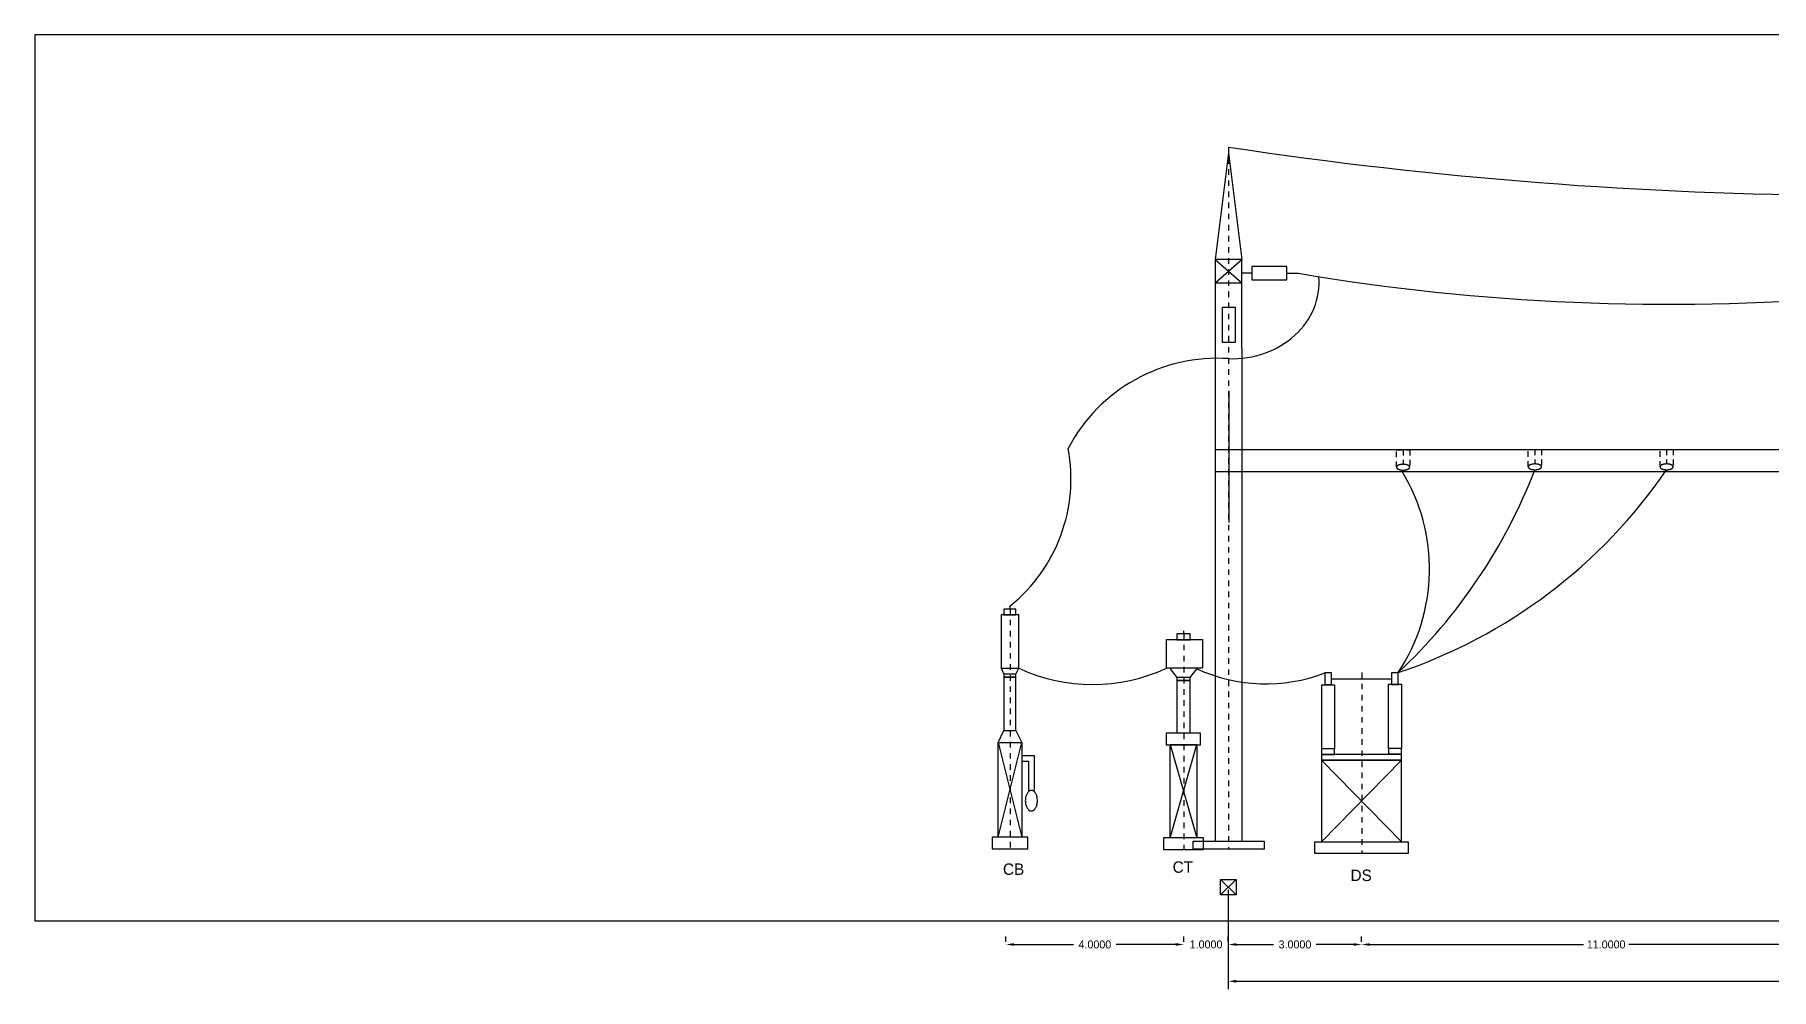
# Model space of a CAD drawing. Extents: x -47.7 to 30.4, y 1.5 to 22.9.
# Drawn here: x -47.67 to -8.61, y 1.47 to 22.94 of the extents above; entities that cross this region are included whole.
import ezdxf

# ---------------------------------------------------------------- set-up
doc = ezdxf.new("R2010")
doc.units = 0
doc.header["$MEASUREMENT"] = 0
doc.linetypes.add('HIDDEN2', pattern=[0.1875, 0.125, -0.0625])
doc.linetypes.add('PUTUS', pattern=[0.25, 0.125, -0.125])
doc.layers.get('0').update_dxf_attribs({"linetype": 'CONTINUOUS'})
doc.layers.get('Defpoints').update_dxf_attribs({"linetype": 'CONTINUOUS'})
doc.dimstyles.get("Standard").update_dxf_attribs({"dimtxt": 0.18, "dimasz": 0.18, "dimexe": 0.18, "dimexo": 0.0625, "dimgap": 0.09, "dimtad": 0, "dimtih": 1, "dimtoh": 1, "dimdec": 4, "dimzin": 0, "dimdsep": 46, "dimtxsty": 'Standard', "dimcen": 0.09, "dimadec": 0, "dimazin": 0, "dimtfac": 1, "dimtdec": 4, "dimtofl": 0, "dimtmove": 0, "dimatfit": 3, "dimfxl": 1, "dimtolj": 1, "dimtzin": 0, "dimarcsym": 0})

# ---------------------------------------------------------------- blocks, each defined once
blk = doc.blocks.new('*D5')
at = {"color": 0, "lineweight": -2, "transparency": 16777216}
for p, q in [((-20.826, 3.704), (-20.826, 1.467)), ((7.174, 3.704), (7.174, 1.467)), ((-20.646, 1.647), (-7.396, 1.647)), ((6.994, 1.647), (-6.256, 1.647))]:
    blk.add_line(p, q, dxfattribs=at)
at = {"color": 0, "transparency": 16777216}
for points in [[(-20.646, 1.677), (-20.646, 1.617), (-20.826, 1.647)], [(6.994, 1.677), (6.994, 1.617), (7.174, 1.647)]]:
    blk.add_solid(points, dxfattribs=at)
at = {"layer": 'Defpoints', "color": 0, "transparency": 16777216}
for p in [(-20.826, 3.767), (7.174, 3.767), (7.174, 1.647)]:
    blk.add_point(p, dxfattribs=at)
at = {"color": 0, "transparency": 16777216, "insert": (-6.826, 1.647), "char_height": 0.18, "attachment_point": 5}
blk.add_mtext('\\A1;28.0000', dxfattribs=at)
blk = doc.blocks.new('*D24')
at = {"color": 0, "lineweight": -2, "transparency": 16777216}
for p, q in [((-22.006, 2.475), (-22.186, 2.475)), ((-21.826, 2.538), (-21.826, 2.655)), ((-20.826, 2.538), (-20.826, 2.655)), ((-20.646, 2.475), (-20.466, 2.475))]:
    blk.add_line(p, q, dxfattribs=at)
at = {"color": 0, "transparency": 16777216}
for points in [[(-22.006, 2.505), (-22.006, 2.445), (-21.826, 2.475)], [(-20.646, 2.505), (-20.646, 2.445), (-20.826, 2.475)]]:
    blk.add_solid(points, dxfattribs=at)
at = {"layer": 'Defpoints', "color": 0, "transparency": 16777216}
for p in [(-21.826, 2.475), (-21.826, 2.475), (-20.826, 2.475)]:
    blk.add_point(p, dxfattribs=at)
at = {"color": 0, "transparency": 16777216, "insert": (-21.326, 2.475), "char_height": 0.18, "attachment_point": 5}
blk.add_mtext('\\A1;1.0000', dxfattribs=at)
blk = doc.blocks.new('*D25')
at = {"color": 0, "lineweight": -2, "transparency": 16777216}
for p, q in [((-25.826, 2.538), (-25.826, 2.655)), ((-25.646, 2.475), (-24.306, 2.475)), ((-22.006, 2.475), (-23.346, 2.475)), ((-21.826, 2.538), (-21.826, 2.655))]:
    blk.add_line(p, q, dxfattribs=at)
at = {"color": 0, "transparency": 16777216}
for points in [[(-25.646, 2.505), (-25.646, 2.445), (-25.826, 2.475)], [(-22.006, 2.505), (-22.006, 2.445), (-21.826, 2.475)]]:
    blk.add_solid(points, dxfattribs=at)
at = {"layer": 'Defpoints', "color": 0, "transparency": 16777216}
for p in [(-25.826, 2.475), (-25.826, 2.475), (-21.826, 2.475)]:
    blk.add_point(p, dxfattribs=at)
at = {"color": 0, "transparency": 16777216, "insert": (-23.826, 2.475), "char_height": 0.18, "attachment_point": 5}
blk.add_mtext('\\A1;4.0000', dxfattribs=at)
blk = doc.blocks.new('*D33')
at = {"color": 0, "lineweight": -2, "transparency": 16777216}
for p, q in [((-17.826, 2.538), (-17.826, 2.655)), ((-17.646, 2.475), (-12.836, 2.475)), ((-7.006, 2.475), (-11.816, 2.475)), ((-6.826, 2.538), (-6.826, 2.655))]:
    blk.add_line(p, q, dxfattribs=at)
at = {"color": 0, "transparency": 16777216}
for points in [[(-17.646, 2.505), (-17.646, 2.445), (-17.826, 2.475)], [(-7.006, 2.505), (-7.006, 2.445), (-6.826, 2.475)]]:
    blk.add_solid(points, dxfattribs=at)
at = {"layer": 'Defpoints', "color": 0, "transparency": 16777216}
for p in [(-17.826, 2.475), (-17.826, 2.475), (-6.826, 2.475)]:
    blk.add_point(p, dxfattribs=at)
at = {"color": 0, "transparency": 16777216, "insert": (-12.326, 2.475), "char_height": 0.18, "attachment_point": 5}
blk.add_mtext('\\A1;11.0000', dxfattribs=at)
blk = doc.blocks.new('*D34')
at = {"color": 0, "lineweight": -2, "transparency": 16777216}
for p, q in [((-20.826, 2.538), (-20.826, 2.655)), ((-20.646, 2.475), (-19.806, 2.475)), ((-18.006, 2.475), (-18.846, 2.475)), ((-17.826, 2.538), (-17.826, 2.655))]:
    blk.add_line(p, q, dxfattribs=at)
at = {"color": 0, "transparency": 16777216}
for points in [[(-20.646, 2.505), (-20.646, 2.445), (-20.826, 2.475)], [(-18.006, 2.505), (-18.006, 2.445), (-17.826, 2.475)]]:
    blk.add_solid(points, dxfattribs=at)
at = {"layer": 'Defpoints', "color": 0, "transparency": 16777216}
for p in [(-20.826, 2.475), (-20.826, 2.475), (-17.826, 2.475)]:
    blk.add_point(p, dxfattribs=at)
at = {"color": 0, "transparency": 16777216, "insert": (-19.326, 2.475), "char_height": 0.18, "attachment_point": 5}
blk.add_mtext('\\A1;3.0000', dxfattribs=at)

msp = doc.modelspace()

# ---------------------------------------------------------------- linework, layer by layer
at = {"linetype": 'Continuous'}
for p, q in [((-47.67067, 22.9415), (-47.67067, 3.00699)), ((30.44455, 22.9415), (-47.67067, 22.9415)), ((-22.22297, 7.23004), (-22.22297, 6.96974)), ((-21.44793, 7.23004), (-22.22297, 7.23004)), ((-21.44793, 6.96974), (-21.44793, 7.23004)), ((-22.22297, 6.96974), (-21.44793, 6.96974)), ((-18.43508, 6.87379), (-18.72559, 6.87379)), ((-18.72559, 6.87379), (-18.72559, 6.74922)), ((-18.72559, 6.74922), (-18.43508, 6.74922)), ((-18.43508, 6.74922), (-18.43508, 6.87379)), ((-16.93243, 6.88583), (-17.22294, 6.88583)), ((-17.22294, 6.88583), (-17.22294, 6.76126)), ((-17.22294, 6.76126), (-16.93243, 6.76126)), ((-16.93243, 6.76126), (-16.93243, 6.88583)), ((-47.67067, 3.00699), (30.44455, 3.00699))]:
    msp.add_line(p, q, dxfattribs=at)
at = {"linetype": 'PUTUS'}
for p, q in [((-20.81874, 20.4146), (-20.81874, 4.62233)), ((-25.7348, 10.03083), (-25.7348, 4.62581)), ((-21.82551, 9.46859), (-21.82551, 4.60972)), ((-17.82551, 8.59086), (-17.82551, 4.51881))]:
    msp.add_line(p, q, dxfattribs=at)
at = {"color": 7}
for p, q in [((-20.81874, 20.28516), (-21.11873, 17.88446)), ((-20.81874, 20.28516), (-20.51875, 17.88446)), ((-20.29492, 17.57366), (-20.51875, 17.57366)), ((-19.50854, 17.57366), (-19.24989, 17.57366)), ((-21.11873, 15.89374), (-21.11873, 4.79708)), ((-21.11873, 15.89374), (-21.11873, 4.79708)), ((-20.51875, 15.89374), (-20.51875, 4.79708)), ((-20.51875, 15.89374), (-20.51875, 4.79708))]:
    msp.add_line(p, q, dxfattribs=at)
for p, q in [((-21.11873, 17.88446), (-21.11873, 17.36021)), ((-20.51875, 17.88446), (-21.11873, 17.88446)), ((-21.11873, 17.88446), (-20.51875, 17.36021)), ((-21.11873, 17.36021), (-20.51875, 17.88446)), ((-20.51875, 17.36021), (-20.51875, 17.88446)), ((-21.11873, 17.36021), (-21.11873, 15.89374)), ((-21.11873, 17.36021), (-20.51875, 17.36021)), ((-20.51875, 15.89374), (-20.51875, 17.36021)), ((-21.12986, 13.60866), (7.46892, 13.60866)), ((-21.12986, 13.11777), (7.46892, 13.11777)), ((-25.87079, 10.08766), (-25.87079, 10.08766)), ((-25.87079, 10.08766), (-25.87079, 10.08766)), ((-25.87079, 10.08766), (-25.87079, 10.08766)), ((-25.87079, 10.08766), (-25.87079, 10.08766)), ((-25.87079, 10.02103), (-25.87079, 9.88776)), ((-25.60388, 10.02103), (-25.87079, 10.02103)), ((-25.87079, 9.88776), (-25.60388, 9.88776)), ((-25.73734, 10.08766), (-25.73734, 10.02103)), ((-25.60388, 9.88776), (-25.60388, 10.02103)), ((-21.97966, 9.46209), (-21.97966, 9.33103)), ((-21.67967, 9.46209), (-21.97966, 9.46209)), ((-21.82967, 9.52763), (-21.82967, 9.46209)), ((-21.67967, 9.33103), (-21.67967, 9.46209)), ((-21.97966, 9.33103), (-21.67967, 9.33103)), ((-25.93752, 8.68833), (-25.87079, 8.55506)), ((-25.60388, 8.55506), (-25.53715, 8.68833)), ((-22.12965, 8.67572), (-21.97966, 8.47912)), ((-21.67967, 8.47912), (-21.52968, 8.67572)), ((-25.87079, 8.55506), (-25.87079, 8.48842)), ((-25.60388, 8.55506), (-25.87079, 8.55506)), ((-25.87079, 8.48842), (-25.60388, 8.48842)), ((-25.60388, 8.48842), (-25.60388, 8.55506)), ((-21.97966, 8.47912), (-21.97966, 8.41359)), ((-21.67967, 8.47912), (-21.97966, 8.47912)), ((-21.97966, 8.41359), (-21.67967, 8.41359)), ((-21.67967, 8.41359), (-21.67967, 8.47912)), ((-18.65666, 8.58374), (-18.65666, 8.32161)), ((-18.50667, 8.58374), (-18.65666, 8.58374)), ((-18.65666, 8.32161), (-18.50667, 8.32161)), ((-18.50667, 8.32161), (-18.50667, 8.58374)), ((-18.50667, 8.45267), (-17.15672, 8.45267)), ((-17.15672, 8.58374), (-17.15672, 8.32161)), ((-17.00673, 8.58374), (-17.15672, 8.58374)), ((-17.15672, 8.32161), (-17.00673, 8.32161)), ((-17.00673, 8.32161), (-17.00673, 8.58374)), ((-26.00425, 7.02245), (-25.87079, 7.28899)), ((-25.60388, 7.28899), (-25.47043, 7.02245)), ((-18.73166, 6.74886), (-18.73166, 6.61779)), ((-16.93173, 6.74886), (-18.73166, 6.74886)), ((-16.93173, 6.61779), (-16.93173, 6.74886)), ((-18.73166, 6.61779), (-16.93173, 6.61779)), ((-20.99933, 3.59276), (-20.6517, 3.94039)), ((-20.99933, 3.94039), (-20.6517, 3.59276))]:
    msp.add_line(p, q)
at = {"color": 131}
for p, q in [((-19.50854, 17.72606), (-20.29492, 17.72606)), ((-20.29492, 17.72606), (-20.29492, 17.42608)), ((-19.50854, 17.42608), (-19.50854, 17.72606)), ((-20.29492, 17.42608), (-19.50854, 17.42608)), ((-20.9607, 16.80859), (-20.9607, 16.02221)), ((-20.66072, 16.80859), (-20.9607, 16.80859)), ((-20.66072, 16.02221), (-20.66072, 16.80859)), ((-20.9607, 16.02221), (-20.66072, 16.02221))]:
    msp.add_line(p, q, dxfattribs=at)
at = {"color": 131, "linetype": 'HIDDEN2'}
for p, q in [((-20.81071, 14.92903), (-20.81071, 14.73486)), ((-17.04112, 13.60055), (-16.74484, 13.60055)), ((-17.04112, 13.21221), (-17.04112, 13.60055)), ((-16.89298, 13.60055), (-16.89298, 13.27694)), ((-16.74484, 13.60055), (-16.74484, 13.21221)), ((-14.07828, 13.22017), (-14.07828, 13.6085)), ((-14.07828, 13.6085), (-13.782, 13.6085)), ((-13.93014, 13.6085), (-13.93014, 13.28489)), ((-13.782, 13.6085), (-13.782, 13.22017)), ((-11.11545, 13.6085), (-10.81916, 13.6085)), ((-11.11545, 13.22017), (-11.11545, 13.6085)), ((-10.96731, 13.6085), (-10.96731, 13.28489)), ((-10.81916, 13.6085), (-10.81916, 13.22017))]:
    msp.add_line(p, q, dxfattribs=at)
at = {"color": 33, "linetype": 'Continuous'}
msp.add_line((-20.81071, 14.81694), (-20.81071, 11.96916), dxfattribs=at)
at = {"color": 247}
for p, q in [((-25.93752, 9.88776), (-25.93752, 8.68833)), ((-25.53715, 9.88776), (-25.93752, 9.88776)), ((-25.53715, 8.68833), (-25.53715, 9.88776)), ((-22.21669, 8.69028), (-22.21669, 9.3375)), ((-22.21669, 9.3375), (-21.40191, 9.3375)), ((-21.40191, 9.3375), (-21.40191, 8.69028)), ((-25.93752, 8.68833), (-25.53715, 8.68833)), ((-21.40191, 8.69028), (-22.21669, 8.69028)), ((-25.87079, 8.48842), (-25.87079, 7.28899)), ((-25.60388, 8.48842), (-25.87079, 8.48842)), ((-25.60388, 7.28899), (-25.60388, 8.48842)), ((-21.97966, 8.41359), (-21.97966, 7.23402)), ((-21.67967, 8.41359), (-21.97966, 8.41359)), ((-21.67967, 7.23402), (-21.67967, 8.41359)), ((-25.87079, 7.28899), (-25.60388, 7.28899)), ((-25.87079, 7.28899), (-25.60388, 7.28899)), ((-21.97966, 7.23402), (-21.67967, 7.23402)), ((-21.97966, 7.23402), (-21.67967, 7.23402)), ((-21.97966, 7.23402), (-21.67967, 7.23402)), ((-25.4523, 6.72958), (-25.18869, 6.72958)), ((-25.18869, 6.72958), (-25.18869, 5.93983)), ((-25.4523, 6.59796), (-25.3205, 6.59796)), ((-25.3205, 6.59796), (-25.3205, 5.93983))]:
    msp.add_line(p, q, dxfattribs=at)
at = {"color": 247, "linetype": 'Continuous'}
for p, q in [((-18.72503, 6.87415), (-18.72503, 8.31868)), ((-18.72503, 8.31868), (-18.43553, 8.31868)), ((-18.43553, 8.31868), (-18.43553, 6.87415)), ((-17.22238, 6.88619), (-17.22238, 8.33072)), ((-17.22238, 8.33072), (-16.93288, 8.33072)), ((-16.93288, 8.33072), (-16.93288, 6.88619)), ((-18.43553, 6.87415), (-18.72503, 6.87415)), ((-16.93288, 6.88619), (-17.22238, 6.88619))]:
    msp.add_line(p, q, dxfattribs=at)
at = {"color": 15}
for p, q in [((-26.00425, 4.89012), (-25.47043, 7.02245)), ((-26.00425, 7.02245), (-25.47043, 4.89012)), ((-26.00425, 4.89012), (-26.00425, 7.02245)), ((-26.00425, 7.02245), (-25.47043, 7.02245)), ((-25.47043, 7.02245), (-25.47043, 4.89012)), ((-22.12965, 6.9719), (-21.52968, 4.87489)), ((-22.12965, 4.87489), (-21.52968, 6.9719)), ((-22.12965, 4.87489), (-22.12965, 6.9719)), ((-22.12965, 6.9719), (-21.52968, 6.9719)), ((-21.52968, 6.9719), (-21.52968, 4.87489)), ((-18.73166, 6.61779), (-18.73166, 4.78291)), ((-16.93173, 6.61779), (-18.73166, 6.61779)), ((-18.73166, 6.61779), (-16.93173, 4.78291)), ((-18.73166, 4.78291), (-16.93173, 6.61779)), ((-16.93173, 4.78291), (-16.93173, 6.61779)), ((-26.1377, 4.89012), (-26.1377, 4.62358)), ((-25.33697, 4.89012), (-26.1377, 4.89012)), ((-25.47043, 4.89012), (-26.00425, 4.89012)), ((-25.33697, 4.62358), (-25.33697, 4.89012)), ((-22.27965, 4.87489), (-22.27965, 4.61277)), ((-21.37968, 4.87489), (-22.27965, 4.87489)), ((-21.52968, 4.87489), (-22.12965, 4.87489)), ((-21.61871, 4.62233), (-21.61871, 4.79708)), ((-21.61871, 4.79708), (-20.01877, 4.79708)), ((-21.61871, 4.62233), (-21.61871, 4.79708)), ((-21.61871, 4.79708), (-20.01877, 4.79708)), ((-21.37968, 4.61277), (-21.37968, 4.87489)), ((-20.01877, 4.79708), (-20.01877, 4.62233)), ((-20.01877, 4.79708), (-20.01877, 4.62233)), ((-18.88165, 4.52079), (-18.88165, 4.78291)), ((-18.88165, 4.78291), (-16.78174, 4.78291)), ((-18.73166, 4.78291), (-16.93173, 4.78291)), ((-16.78174, 4.78291), (-16.78174, 4.52079)), ((-26.1377, 4.62358), (-25.33697, 4.62358)), ((-22.27965, 4.61277), (-21.37968, 4.61277)), ((-20.01877, 4.62233), (-21.61871, 4.62233)), ((-20.01877, 4.62233), (-21.61871, 4.62233)), ((-16.78174, 4.52079), (-18.88165, 4.52079))]:
    msp.add_line(p, q, dxfattribs=at)
msp.add_lwpolyline([(-20.99933, 3.59276), (-20.99933, 3.94039), (-20.6517, 3.94039), (-20.6517, 3.59276)], close=True)
at = {"color": 33}
for centre, radius, start, end in [((-6.37781, 115.85114), 96.52291, 261.3955922, 278.0746288), ((-10.90493, 67.26042), 50.38266, 260.466081, 274.63777), ((-21.06578, 11.86189), 3.8012, 86.15237, 152.219682), ((-28.03401, 12.94953), 3.66947, 308.747337, 10.743461), ((-20.79182, 19.87664), 11.9036, 288.540745, 325.623011), ((-25.41318, 17.57605), 12.30455, 313.094111, 338.944888), ((-20.49944, 10.92394), 4.20027, 326.257684, 31.436393), ((-23.87904, 12.2955), 3.97002, 245.313158, 294.754275), ((-19.98394, 12.0414), 3.70366, 245.332424, 291.000143)]:
    msp.add_arc(centre, radius, start, end, dxfattribs=at)
at = {"color": 33, "linetype": 'Continuous'}
msp.add_ellipse((-20.73742, 17.36021), major_axis=(-1.95343, 0), ratio=0.87378976, start_param=1.53326909, end_param=3.22274581, dxfattribs=at)
at = {"color": 131, "linetype": 'HIDDEN2'}
for centre, major_axis, start_param, end_param in [((-13.93014, 13.02675), (-0.29543, 0), -1.57079633, -1.36657676), ((-13.93014, 13.02675), (-0.29543, 0), 4.50816941, 4.71238898), ((-10.96731, 13.02675), (-0.29543, 0), -1.57079633, -1.36657676), ((-10.96731, 13.02675), (-0.29543, 0), 4.50816941, 4.71238898), ((-17.00179, 13.21221), (0.03933, 0), 2.44975684, 3.14159265), ((-17.00179, 13.21221), (-0.03933, 0), 0, 0.69183581), ((-16.95016, 13.17484), (0.10638, 0), 2.03444394, 2.44975684), ((-16.95016, 13.24959), (-0.10638, 0), 0.69183581, 1.10714872), ((-16.91569, 13.1146), (0.18346, 0), 1.7750159, 2.03444394), ((-16.91569, 13.30983), (-0.18346, 0), 1.10714872, 1.36657676), ((-16.89298, 13.0188), (-0.29543, 0), -1.57079633, -1.36657676), ((-16.89298, 13.40563), (0.29543, 0), 4.50816941, 4.71238898), ((-16.89298, 13.0188), (-0.29543, 0), 4.50816941, 4.71238898), ((-16.89298, 13.40563), (-0.29543, 0), 1.57079633, 1.7750159), ((-16.87027, 13.1146), (0.18346, 0), 1.10714872, 1.36657676), ((-16.87027, 13.30983), (-0.18346, 0), 1.7750159, 2.03444394), ((-16.8358, 13.17484), (0.10638, 0), 0.69183581, 1.10714872), ((-16.8358, 13.24959), (0.10638, 0), -1.10714872, -0.69183581), ((-16.78417, 13.21221), (0.03933, 0), 0, 0.69183581), ((-16.78417, 13.21221), (0.03933, 0), -0.69183581, 0), ((-14.03895, 13.22017), (0.03933, 0), 2.44975684, 3.14159265), ((-14.03895, 13.22017), (-0.03933, 0), 0, 0.69183581), ((-13.98732, 13.18279), (0.10638, 0), 2.03444394, 2.44975684), ((-13.98732, 13.25754), (-0.10638, 0), 0.69183581, 1.10714872), ((-13.95285, 13.12255), (0.18346, 0), 1.7750159, 2.03444394), ((-13.95285, 13.31778), (-0.18346, 0), 1.10714872, 1.36657676), ((-13.93014, 13.41358), (0.29543, 0), 4.50816941, 4.71238898), ((-13.93014, 13.41358), (-0.29543, 0), 1.57079633, 1.7750159), ((-13.90744, 13.12255), (0.18346, 0), 1.10714872, 1.36657676), ((-13.90744, 13.31778), (-0.18346, 0), 1.7750159, 2.03444394), ((-13.87297, 13.18279), (0.10638, 0), 0.69183581, 1.10714872), ((-13.87297, 13.25754), (0.10638, 0), -1.10714872, -0.69183581), ((-13.82133, 13.22017), (0.03933, 0), 0, 0.69183581), ((-13.82133, 13.22017), (0.03933, 0), -0.69183581, 0), ((-11.07612, 13.22017), (0.03933, 0), 2.44975684, 3.14159265), ((-11.07612, 13.22017), (-0.03933, 0), 0, 0.69183581), ((-11.02448, 13.18279), (0.10638, 0), 2.03444394, 2.44975684), ((-11.02448, 13.25754), (-0.10638, 0), 0.69183581, 1.10714872), ((-10.99001, 13.12255), (0.18346, 0), 1.7750159, 2.03444394), ((-10.99001, 13.31778), (-0.18346, 0), 1.10714872, 1.36657676), ((-10.96731, 13.41358), (0.29543, 0), 4.50816941, 4.71238898), ((-10.96731, 13.41358), (-0.29543, 0), 1.57079633, 1.7750159), ((-10.9446, 13.12255), (0.18346, 0), 1.10714872, 1.36657676), ((-10.9446, 13.31778), (-0.18346, 0), 1.7750159, 2.03444394), ((-10.91013, 13.18279), (0.10638, 0), 0.69183581, 1.10714872), ((-10.91013, 13.25754), (0.10638, 0), -1.10714872, -0.69183581), ((-10.8585, 13.22017), (0.03933, 0), 0, 0.69183581), ((-10.8585, 13.22017), (0.03933, 0), -0.69183581, 0)]:
    msp.add_ellipse(centre, major_axis=major_axis, ratio=0.8737898, start_param=start_param, end_param=end_param, dxfattribs=at)
for centre, major_axis, start_param, end_param in [((-25.1258, 5.7401), (-0.26097, 0), -0.5323032, -0.23930295), ((-25.20501, 5.7867), (-0.16903, 0), -0.95790532, -0.5323032), ((-25.25459, 5.8571), (0.08285, 0), 1.57079633, 2.18368733), ((-25.25459, 5.8571), (0.08285, 0), 0.95790532, 1.57079633), ((-25.30417, 5.7867), (0.16903, 0), 0.5323032, 0.95790532), ((-25.38339, 5.7401), (-0.26097, 0), 3.38089561, 3.67389586), ((-25.00015, 5.70949), (-0.3903, 0), -0.23930295, 0), ((-25.00015, 5.70949), (0.3903, 0), 3.14159265, 3.38089561), ((-25.1258, 5.67888), (0.26097, 0), 3.38089561, 3.67389586), ((-25.20501, 5.63228), (0.16903, 0), 3.67389586, 4.09949797), ((-25.25459, 5.56188), (0.08285, 0), 4.09949797, 4.71238898), ((-25.25459, 5.56188), (-0.08285, 0), 1.57079633, 2.18368734), ((-25.30417, 5.63228), (-0.16903, 0), 2.18368734, 2.60928945), ((-25.38339, 5.67888), (0.26097, 0), -0.5323032, -0.23930295), ((-25.50903, 5.70949), (0.3903, 0), 0, 0.23930295), ((-25.50903, 5.70949), (-0.3903, 0), 2.9022897, 3.14159265)]:
    msp.add_ellipse(centre, major_axis=major_axis, ratio=0.99861688, start_param=start_param, end_param=end_param)

# ---------------------------------------------------------------- texts
at = {"color": 3}
for s, p in [('CB', (-25.8934, 4.04047)), ('CT', (-22.07705, 4.08785)), ('DS', (-18.076, 3.90219))]:
    msp.add_text(s, height=0.257506, dxfattribs=at).set_placement(p)

# ---------------------------------------------------------------- dimensions: what is measured, and where the dimension line sits
at = {"color": 7}
for base, p1, p2, picture, middle in [((7.17449, 1.64734), (-20.82551, 3.76658), (7.17449, 3.76658), '*D5', (-6.82551, 1.64734)), ((-25.82551, 2.47521), (-21.82551, 2.47521), (-25.82551, 2.47521), '*D25', (-23.82551, 2.47521)), ((-21.82551, 2.47521), (-20.82551, 2.47521), (-21.82551, 2.47521), '*D24', (-21.32551, 2.47521)), ((-20.82551, 2.47521), (-17.82551, 2.47521), (-20.82551, 2.47521), '*D34', (-19.32551, 2.47521)), ((-17.82551, 2.47521), (-6.82551, 2.47521), (-17.82551, 2.47521), '*D33', (-12.32551, 2.47521))]:
    dim = msp.add_linear_dim(base=base, p1=p1, p2=p2, dimstyle='Standard', dxfattribs=at)
    dim.commit()
    dim.dimension.update_dxf_attribs({"geometry": picture, "text_midpoint": middle})

doc.saveas('drawing.dxf')
